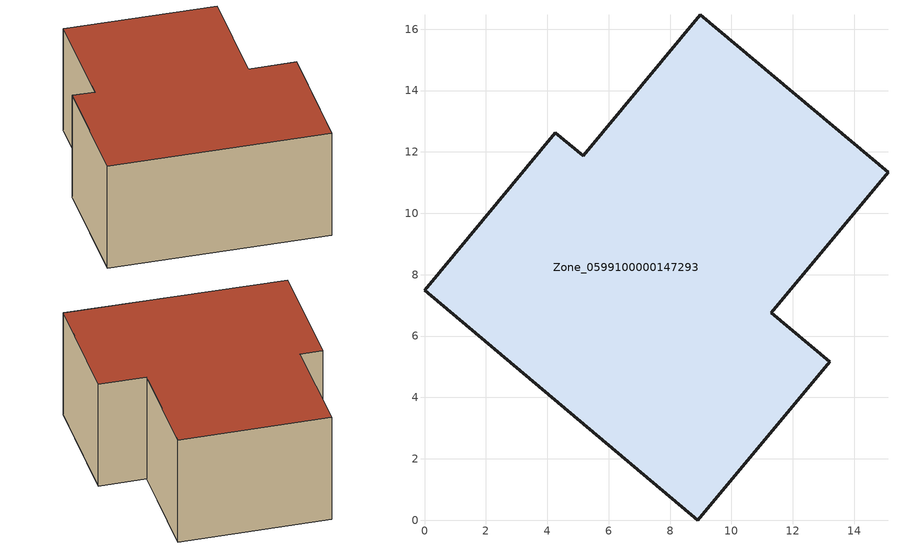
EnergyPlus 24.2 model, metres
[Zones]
Zone_0599100000147293
 floor ground (C_G): 0,7.49 4.26,12.63 5.17,11.87 8.98,16.47 15.1,11.34 11.29,6.76 13.21,5.16 8.9,0 z0
 wall outside (C_F): 8.9,0 13.21,5.16 11.29,6.76 15.1,11.34 8.98,16.47 5.17,11.87 4.26,12.63 0,7.49 8.9,0 z0:6.12
 roof outside (C_R): 4.26,12.63 0,7.49 8.9,0 13.21,5.16 11.29,6.76 15.1,11.34 8.98,16.47 5.17,11.87 z6.12
[BUILDING]
Pand.0599100000147293: North Axis=0; Terrain=City; Loads Convergence Tolerance Value=0.04; Temperature Convergence Tolerance Value=0.4; Solar Distribution=FullExterior; Maximum Number of Warmup Days=25; Minimum Number of Warmup Days=1
[Site:Location]
Rotterdam.The.Hague.AP_ZH_NLD Design_Conditions: Latitude=51.96; Longitude=4.45; Time Zone=1; Elevation=-4.5
[SITE:GROUNDTEMPERATURE:BUILDINGSURFACE]
18, 18, 18, 18, 18, 18, 18, 18, 18, 18, 18, 18
[MATERIAL] Thermal Absorptance=0.9; Solar Absorptance=0.7; Visible Absorptance=0.7
Name | Roughness | Thickness | Conductivity | Density | Specific Heat
G.TC.1946-1964 | MediumSmooth | 0.15 | 1 | 540 | 1210
F.TC.1946-1964 | Rough | 0.3 | 0.857143 | 1920 | 840
R.TC.1946-1964 | MediumRough | 0.2 | 0.235294 | 1500 | 1000
[CONSTRUCTION]
C_G: G.TC.1946-1964
C_F: F.TC.1946-1964
C_R: R.TC.1946-1964
[ZONE]
Zone_0599100000147293: Type=1; Multiplier=1; Ceiling Height=Autocalculate; Volume=Autocalculate; Floor Area=autocalculate; Part of Total Floor Area=Yes
[ZONEINFILTRATION:DESIGNFLOWRATE]
Infil_Zone_0599100000147293: Zone or ZoneList or Space or SpaceList=Zone_0599100000147293; Schedule=AlwaysOn; Design Flow Rate Calculation Method=Flow/Area; Flow Rate per Floor Area=0.003; Constant Term Coefficient=1; Temperature Term Coefficient=0; Velocity Term Coefficient=0; Velocity Squared Term Coefficient=0
[HVACTEMPLATE:ZONE:IDEALLOADSAIRSYSTEM]
Zone_0599100000147293: Maximum Heating Supply Air Temperature=50; Minimum Cooling Supply Air Temperature=13; Maximum Heating Supply Air Humidity Ratio=0.0156; Minimum Cooling Supply Air Humidity Ratio=0.0077; Heating Limit=NoLimit; Cooling Limit=NoLimit; Dehumidification Control Type=ConstantSensibleHeatRatio; Cooling Sensible Heat Ratio=0.7; Dehumidification Setpoint=60; Humidification Control Type=None; Humidification Setpoint=30; Outdoor Air Method=None; Outdoor Air Flow Rate per Person=0.00944; Outdoor Air Flow Rate per Zone Floor Area=0; Outdoor Air Flow Rate per Zone=0; Demand Controlled Ventilation Type=None; Outdoor Air Economizer Type=NoEconomizer; Heat Recovery Type=None; Sensible Heat Recovery Effectiveness=0.7; Latent Heat Recovery Effectiveness=0.65
[ZONECONTROL:THERMOSTAT]
ThermostatControl_Zone_0599100000147293: Zone or ZoneList=Zone_0599100000147293; Control Type Schedule=DualSetpointControlType; Control 1=Thermostat_Zone_0599100000147293; Temperature Difference Between Cutout And Setpoint=0
[THERMOSTATSETPOINT:DUALSETPOINT]
Thermostat_Zone_0599100000147293: Heating Setpoint Temperature Schedule=HeatingSetpoint_Zone_0599100000147293; Cooling Setpoint Temperature Schedule=CoolingSetpoint_Zone_0599100000147293
[SCHEDULE:COMPACT]
HeatingSetpoint_Zone_0599100000147293: Through: 12/31, For: AllDays, Until: 24:00, 21
CoolingSetpoint_Zone_0599100000147293: Through: 12/31, For: AllDays, Until: 24:00, 24
DualSetpointControlType: Through: 12/31, For: AllDays, Until: 24:00, 4
AlwaysOn: Through: 12/31, For: AllDays, Until: 24:00, 1
